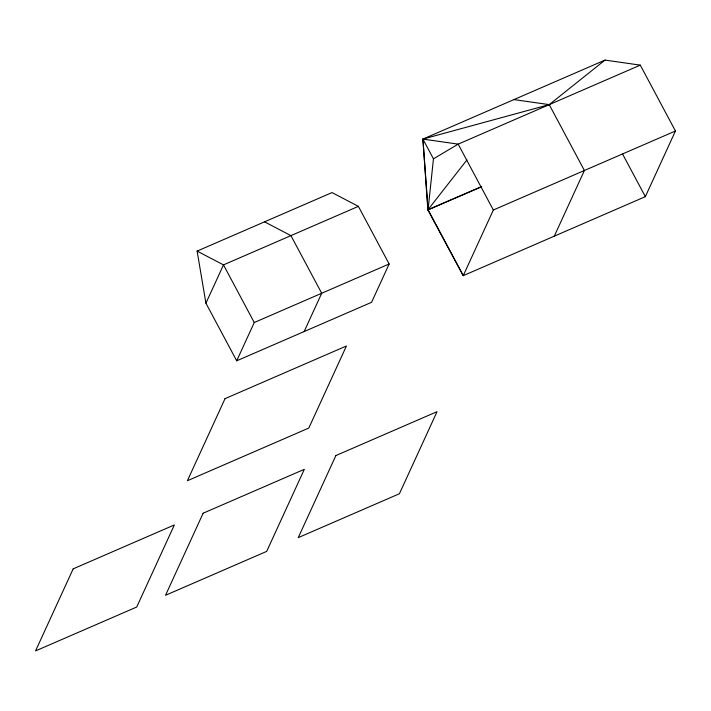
<?xml version="1.0" encoding="UTF-8"?>
<svg xmlns="http://www.w3.org/2000/svg" width="711" height="711" viewBox="0 0 711 711"><rect width="100%" height="100%" fill="white"/><g stroke="black" fill="none" stroke-linecap="round" stroke-linejoin="round"><path stroke-width="1.07" d="M675.45 131.002L493.345 210.003L463.243 275.664L428.066 209.789L433.452 158.855L422.903 139.089L605.008 60.088L640.282 65.136L675.45 131.002L645.348 196.663L463.243 275.664L427.871 209.878L422.903 139.089L549.23 104.633L605.008 60.088M205.923 303.179L223.485 264.883L358.38 206.359L389.148 263.994L371.586 302.299L236.701 360.815L205.923 303.179L197.116 251.099L332.01 192.574L358.38 206.359M236.701 360.815L254.262 322.518L389.148 263.994M304.139 331.557L321.701 293.261L290.932 235.625L264.563 221.841M554.296 236.159L584.398 170.507L549.23 104.633L513.955 99.593M427.871 209.878L466.923 159.939M433.452 158.855L458.177 144.137L640.282 65.136M493.345 210.003L458.177 144.137L422.903 139.089L428.066 209.789L481.694 186.531M428.066 209.789L481.631 186.744M197.116 251.099L223.485 264.883L254.262 322.518M622.587 154.038L645.348 196.663M73.18 568.844L35.55 650.912L136.716 607.025L174.355 524.949L73.18 568.844M225.031 398.658L187.402 480.725L308.805 428.058L346.435 345.99L225.031 398.658M203.15 513.209L165.521 595.285L266.687 551.389L304.326 469.322L203.15 513.209M335.876 455.564L298.247 537.632L399.413 493.745L437.043 411.678L335.876 455.564"/></g></svg>
